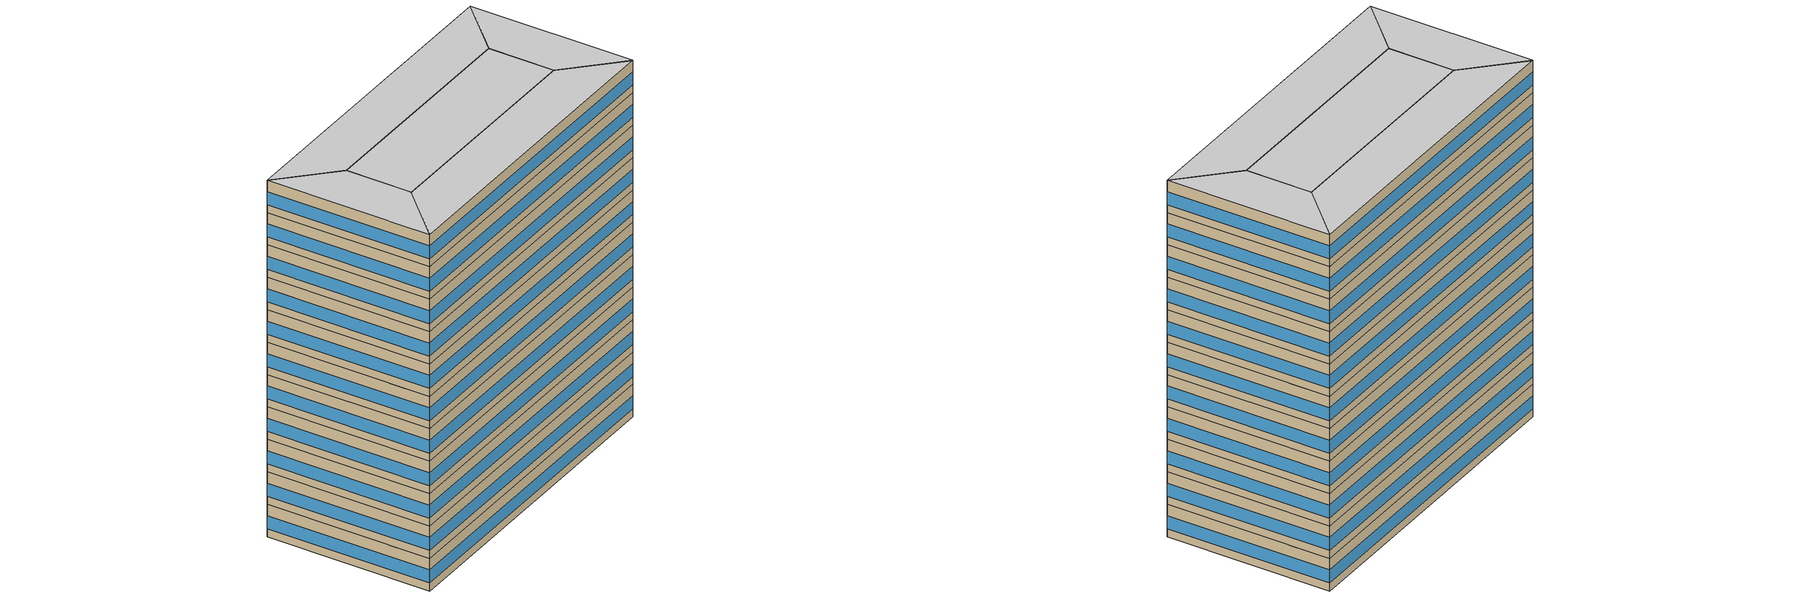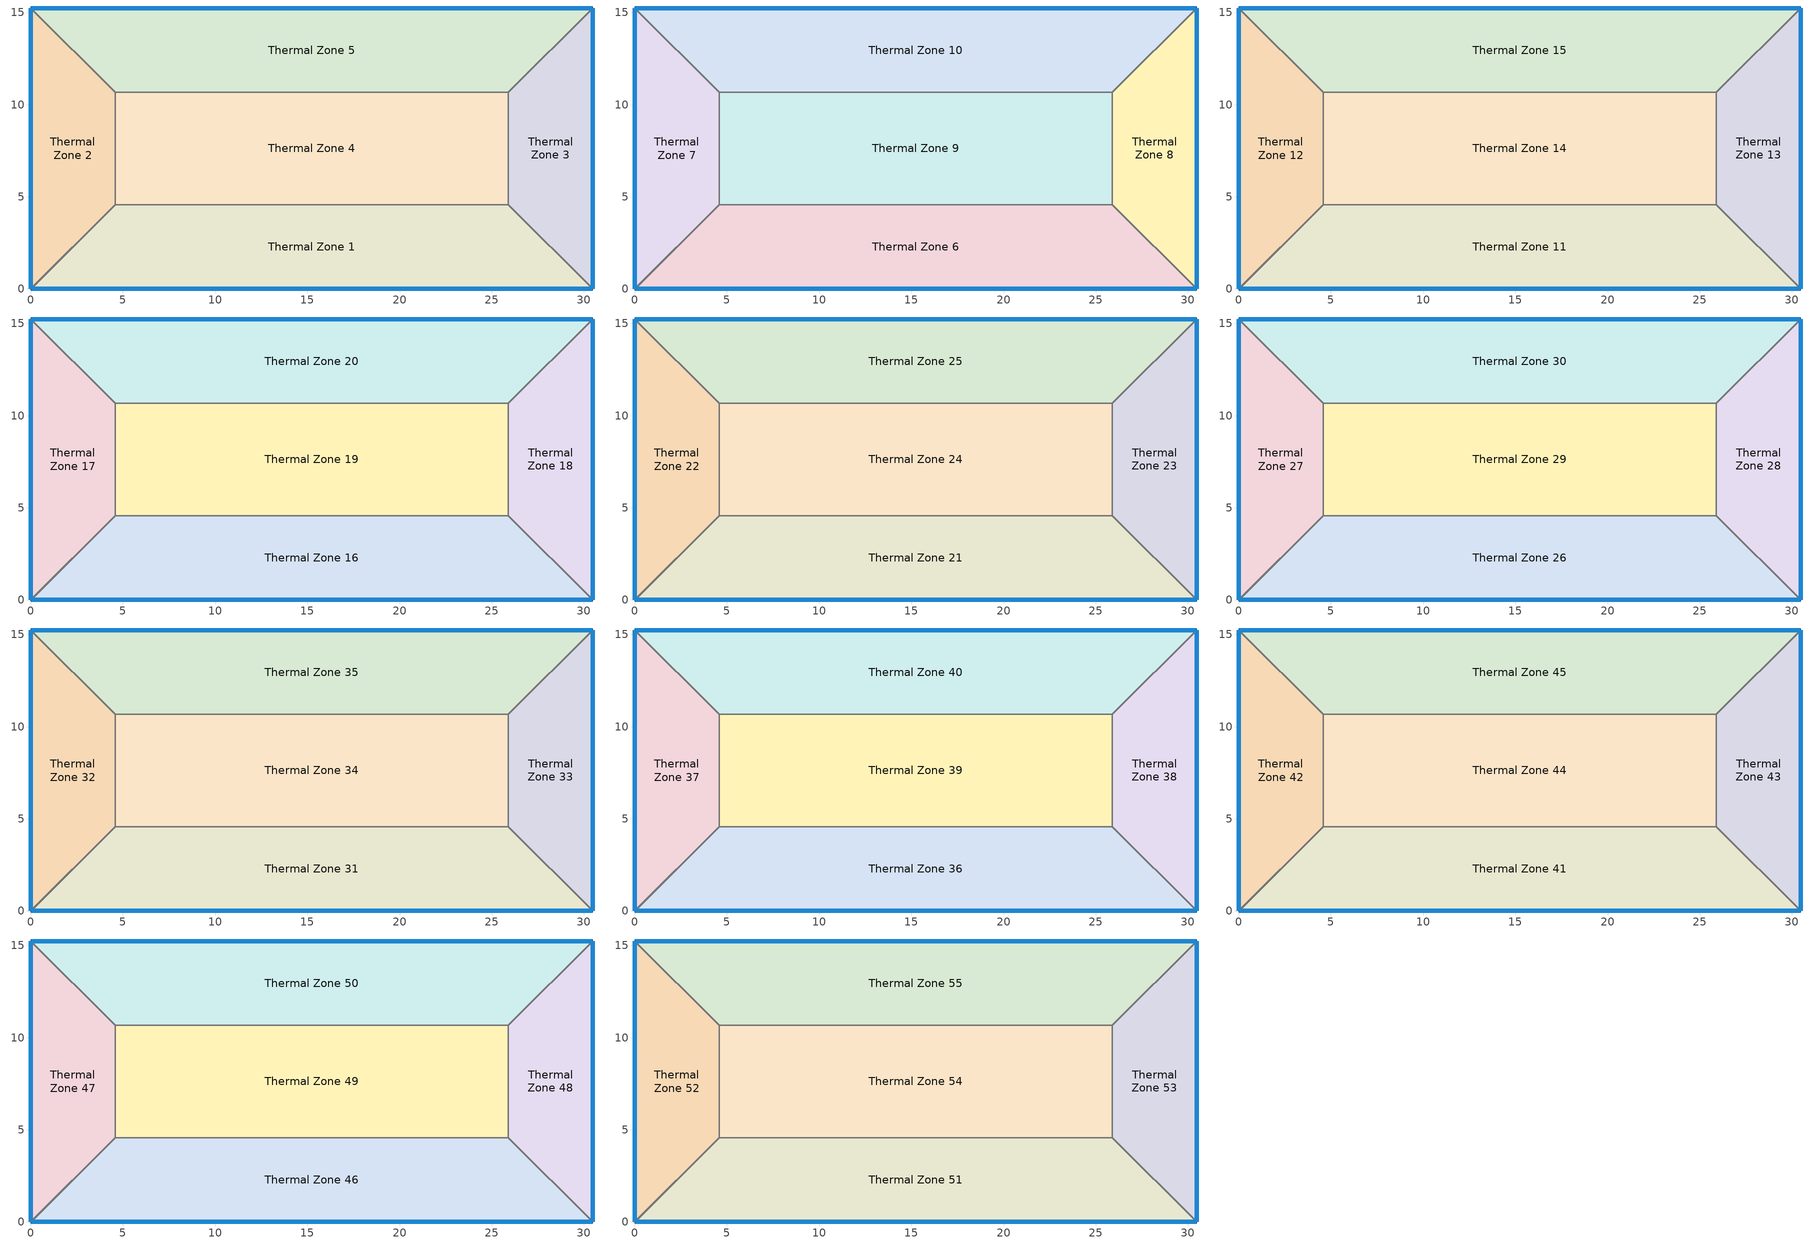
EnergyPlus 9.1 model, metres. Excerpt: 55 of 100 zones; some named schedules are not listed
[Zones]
Thermal Zone 1
 floor ground (ExtSlabCarpet 4in ClimateZone 1-8): 25.91,4.57 30.48,0 0,0 4.57,4.57 z0
 wall outside (ASHRAE 90.1-2010 ExtWall Mass ClimateZone 5): 0,0 30.48,0 z0:3.05
 wall to Thermal Zone 2 (Interior Wall): 4.57,4.57 0,0 z0:3.05
 wall to Thermal Zone 4 (Interior Wall): 25.91,4.57 4.57,4.57 z0:3.05
 wall to Thermal Zone 3 (Interior Wall): 30.48,0 25.91,4.57 z0:3.05
 window (ASHRAE 90.1-2010 ExtWindow Metal ClimateZone 4-6): 0.03,0 30.45,0 z0.76:1.98
Thermal Zone 2
 floor ground (ExtSlabCarpet 4in ClimateZone 1-8): 0,15.24 4.57,10.67 4.57,4.57 0,0 z0
 wall outside (ASHRAE 90.1-2010 ExtWall Mass ClimateZone 5): 0,15.24 0,0 z0:3.05
 wall to Thermal Zone 5 (Interior Wall): 4.57,10.67 0,15.24 z0:3.05
 wall to Thermal Zone 4 (Interior Wall): 4.57,4.57 4.57,10.67 z0:3.05
 window (ASHRAE 90.1-2010 ExtWindow Metal ClimateZone 4-6): 0,15.21 0,0.03 z0.76:1.98
Thermal Zone 3
 floor ground (ExtSlabCarpet 4in ClimateZone 1-8): 30.48,15.24 30.48,0 25.91,4.57 25.91,10.67 z0
 wall outside (ASHRAE 90.1-2010 ExtWall Mass ClimateZone 5): 30.48,0 30.48,15.24 z0:3.05
 wall to Thermal Zone 4 (Interior Wall): 25.91,10.67 25.91,4.57 z0:3.05
 wall to Thermal Zone 5 (Interior Wall): 30.48,15.24 25.91,10.67 z0:3.05
 window (ASHRAE 90.1-2010 ExtWindow Metal ClimateZone 4-6): 30.48,0.03 30.48,15.21 z0.76:1.98
Thermal Zone 4
 floor ground (ExtSlabCarpet 4in ClimateZone 1-8): 25.91,10.67 25.91,4.57 4.57,4.57 4.57,10.67 z0
 wall to Thermal Zone 5 (Interior Wall): 25.91,10.67 4.57,10.67 z0:3.05
Thermal Zone 5
 floor ground (ExtSlabCarpet 4in ClimateZone 1-8): 30.48,15.24 25.91,10.67 4.57,10.67 0,15.24 z0
 wall outside (ASHRAE 90.1-2010 ExtWall Mass ClimateZone 5): 30.48,15.24 0,15.24 z0:3.05
 window (ASHRAE 90.1-2010 ExtWindow Metal ClimateZone 4-6): 30.45,15.24 0.03,15.24 z0.76:1.98
Thermal Zone 10
 floor to Thermal Zone 5 (Interior Floor): 30.48,15.24 25.91,10.67 4.57,10.67 0,15.24 z3.05
 wall outside (ASHRAE 90.1-2010 ExtWall Mass ClimateZone 5): 30.48,15.24 0,15.24 z3.05:6.1
 wall to Thermal Zone 8 (Interior Wall): 25.91,10.67 30.48,15.24 z3.05:6.1
 wall to Thermal Zone 9 (Interior Wall): 4.57,10.67 25.91,10.67 z3.05:6.1
 wall to Thermal Zone 7 (Interior Wall): 0,15.24 4.57,10.67 z3.05:6.1
 window (ASHRAE 90.1-2010 ExtWindow Metal ClimateZone 4-6): 30.45,15.24 0.03,15.24 z3.81:5.03
Thermal Zone 6
 floor to Thermal Zone 1 (Interior Floor): 25.91,4.57 30.48,0 0,0 4.57,4.57 z3.05
 wall outside (ASHRAE 90.1-2010 ExtWall Mass ClimateZone 5): 0,0 30.48,0 z3.05:6.1
 wall to Thermal Zone 7 (Interior Wall): 4.57,4.57 0,0 z3.05:6.1
 wall to Thermal Zone 9 (Interior Wall): 25.91,4.57 4.57,4.57 z3.05:6.1
 wall to Thermal Zone 8 (Interior Wall): 30.48,0 25.91,4.57 z3.05:6.1
 window (ASHRAE 90.1-2010 ExtWindow Metal ClimateZone 4-6): 0.03,0 30.45,0 z3.81:5.03
Thermal Zone 7
 floor to Thermal Zone 2 (Interior Floor): 0,15.24 4.57,10.67 4.57,4.57 0,0 z3.05
 wall outside (ASHRAE 90.1-2010 ExtWall Mass ClimateZone 5): 0,15.24 0,0 z3.05:6.1
 wall to Thermal Zone 9 (Interior Wall): 4.57,4.57 4.57,10.67 z3.05:6.1
 window (ASHRAE 90.1-2010 ExtWindow Metal ClimateZone 4-6): 0,15.21 0,0.03 z3.81:5.03
Thermal Zone 8
 floor to Thermal Zone 3 (Interior Floor): 30.48,15.24 30.48,0 25.91,4.57 25.91,10.67 z3.05
 wall outside (ASHRAE 90.1-2010 ExtWall Mass ClimateZone 5): 30.48,0 30.48,15.24 z3.05:6.1
 wall to Thermal Zone 9 (Interior Wall): 25.91,10.67 25.91,4.57 z3.05:6.1
 window (ASHRAE 90.1-2010 ExtWindow Metal ClimateZone 4-6): 30.48,0.03 30.48,15.21 z3.81:5.03
Thermal Zone 9
 floor to Thermal Zone 4 (Interior Floor): 25.91,10.67 25.91,4.57 4.57,4.57 4.57,10.67 z3.05
Thermal Zone 11
 floor to Thermal Zone 6 (Interior Floor): 25.91,4.57 30.48,0 0,0 4.57,4.57 z6.1
 wall outside (ASHRAE 90.1-2010 ExtWall Mass ClimateZone 5): 0,0 30.48,0 z6.1:9.14
 wall to Thermal Zone 12 (Interior Wall): 4.57,4.57 0,0 z6.1:9.14
 wall to Thermal Zone 14 (Interior Wall): 25.91,4.57 4.57,4.57 z6.1:9.14
 wall to Thermal Zone 13 (Interior Wall): 30.48,0 25.91,4.57 z6.1:9.14
 window (ASHRAE 90.1-2010 ExtWindow Metal ClimateZone 4-6): 0.03,0 30.45,0 z6.86:8.08
Thermal Zone 12
 floor to Thermal Zone 7 (Interior Floor): 0,15.24 4.57,10.67 4.57,4.57 0,0 z6.1
 wall outside (ASHRAE 90.1-2010 ExtWall Mass ClimateZone 5): 0,15.24 0,0 z6.1:9.14
 wall to Thermal Zone 14 (Interior Wall): 4.57,4.57 4.57,10.67 z6.1:9.14
 wall to Thermal Zone 15 (Interior Wall): 4.57,10.67 0,15.24 z6.1:9.14
 window (ASHRAE 90.1-2010 ExtWindow Metal ClimateZone 4-6): 0,15.21 0,0.03 z6.86:8.08
Thermal Zone 13
 floor to Thermal Zone 8 (Interior Floor): 30.48,15.24 30.48,0 25.91,4.57 25.91,10.67 z6.1
 wall outside (ASHRAE 90.1-2010 ExtWall Mass ClimateZone 5): 30.48,0 30.48,15.24 z6.1:9.14
 wall to Thermal Zone 14 (Interior Wall): 25.91,10.67 25.91,4.57 z6.1:9.14
 wall to Thermal Zone 15 (Interior Wall): 30.48,15.24 25.91,10.67 z6.1:9.14
 window (ASHRAE 90.1-2010 ExtWindow Metal ClimateZone 4-6): 30.48,0.03 30.48,15.21 z6.86:8.08
Thermal Zone 14
 floor to Thermal Zone 9 (Interior Floor): 25.91,10.67 25.91,4.57 4.57,4.57 4.57,10.67 z6.1
 wall to Thermal Zone 15 (Interior Wall): 25.91,10.67 4.57,10.67 z6.1:9.14
Thermal Zone 15
 floor to Thermal Zone 10 (Interior Floor): 30.48,15.24 25.91,10.67 4.57,10.67 0,15.24 z6.1
 wall outside (ASHRAE 90.1-2010 ExtWall Mass ClimateZone 5): 30.48,15.24 0,15.24 z6.1:9.14
 window (ASHRAE 90.1-2010 ExtWindow Metal ClimateZone 4-6): 30.45,15.24 0.03,15.24 z6.86:8.08
Thermal Zone 16
 floor to Thermal Zone 11 (Interior Floor): 25.91,4.57 30.48,0 0,0 4.57,4.57 z9.14
 wall outside (ASHRAE 90.1-2010 ExtWall Mass ClimateZone 5): 0,0 30.48,0 z9.14:12.19
 wall to Thermal Zone 17 (Interior Wall): 4.57,4.57 0,0 z9.14:12.19
 wall to Thermal Zone 19 (Interior Wall): 25.91,4.57 4.57,4.57 z9.14:12.19
 wall to Thermal Zone 18 (Interior Wall): 30.48,0 25.91,4.57 z9.14:12.19
 window (ASHRAE 90.1-2010 ExtWindow Metal ClimateZone 4-6): 0.03,0 30.45,0 z9.9:11.13
Thermal Zone 17
 floor to Thermal Zone 12 (Interior Floor): 0,15.24 4.57,10.67 4.57,4.57 0,0 z9.14
 wall outside (ASHRAE 90.1-2010 ExtWall Mass ClimateZone 5): 0,15.24 0,0 z9.14:12.19
 wall to Thermal Zone 20 (Interior Wall): 4.57,10.67 0,15.24 z9.14:12.19
 wall to Thermal Zone 19 (Interior Wall): 4.57,4.57 4.57,10.67 z9.14:12.19
 window (ASHRAE 90.1-2010 ExtWindow Metal ClimateZone 4-6): 0,15.21 0,0.03 z9.9:11.13
Thermal Zone 18
 floor to Thermal Zone 13 (Interior Floor): 30.48,15.24 30.48,0 25.91,4.57 25.91,10.67 z9.14
 wall outside (ASHRAE 90.1-2010 ExtWall Mass ClimateZone 5): 30.48,0 30.48,15.24 z9.14:12.19
 wall to Thermal Zone 19 (Interior Wall): 25.91,10.67 25.91,4.57 z9.14:12.19
 wall to Thermal Zone 20 (Interior Wall): 30.48,15.24 25.91,10.67 z9.14:12.19
 window (ASHRAE 90.1-2010 ExtWindow Metal ClimateZone 4-6): 30.48,0.03 30.48,15.21 z9.9:11.13
Thermal Zone 19
 floor to Thermal Zone 14 (Interior Floor): 25.91,10.67 25.91,4.57 4.57,4.57 4.57,10.67 z9.14
 wall to Thermal Zone 20 (Interior Wall): 25.91,10.67 4.57,10.67 z9.14:12.19
Thermal Zone 20
 floor to Thermal Zone 15 (Interior Floor): 30.48,15.24 25.91,10.67 4.57,10.67 0,15.24 z9.14
 wall outside (ASHRAE 90.1-2010 ExtWall Mass ClimateZone 5): 30.48,15.24 0,15.24 z9.14:12.19
 window (ASHRAE 90.1-2010 ExtWindow Metal ClimateZone 4-6): 30.45,15.24 0.03,15.24 z9.9:11.13
Thermal Zone 21
 floor to Thermal Zone 16 (Interior Floor): 25.91,4.57 30.48,0 0,0 4.57,4.57 z12.19
 wall outside (ASHRAE 90.1-2010 ExtWall Mass ClimateZone 5): 0,0 30.48,0 z12.19:15.24
 wall to Thermal Zone 22 (Interior Wall): 4.57,4.57 0,0 z12.19:15.24
 wall to Thermal Zone 24 (Interior Wall): 25.91,4.57 4.57,4.57 z12.19:15.24
 wall to Thermal Zone 23 (Interior Wall): 30.48,0 25.91,4.57 z12.19:15.24
 window (ASHRAE 90.1-2010 ExtWindow Metal ClimateZone 4-6): 0.03,0 30.45,0 z12.95:14.17
Thermal Zone 22
 floor to Thermal Zone 17 (Interior Floor): 0,15.24 4.57,10.67 4.57,4.57 0,0 z12.19
 wall outside (ASHRAE 90.1-2010 ExtWall Mass ClimateZone 5): 0,15.24 0,0 z12.19:15.24
 wall to Thermal Zone 24 (Interior Wall): 4.57,4.57 4.57,10.67 z12.19:15.24
 wall to Thermal Zone 25 (Interior Wall): 4.57,10.67 0,15.24 z12.19:15.24
 window (ASHRAE 90.1-2010 ExtWindow Metal ClimateZone 4-6): 0,15.21 0,0.03 z12.95:14.18
Thermal Zone 23
 floor to Thermal Zone 18 (Interior Floor): 30.48,15.24 30.48,0 25.91,4.57 25.91,10.67 z12.19
 wall outside (ASHRAE 90.1-2010 ExtWall Mass ClimateZone 5): 30.48,0 30.48,15.24 z12.19:15.24
 wall to Thermal Zone 24 (Interior Wall): 25.91,10.67 25.91,4.57 z12.19:15.24
 wall to Thermal Zone 25 (Interior Wall): 30.48,15.24 25.91,10.67 z12.19:15.24
 window (ASHRAE 90.1-2010 ExtWindow Metal ClimateZone 4-6): 30.48,0.03 30.48,15.21 z12.95:14.18
Thermal Zone 24
 floor to Thermal Zone 19 (Interior Floor): 25.91,10.67 25.91,4.57 4.57,4.57 4.57,10.67 z12.19
 wall to Thermal Zone 25 (Interior Wall): 25.91,10.67 4.57,10.67 z12.19:15.24
Thermal Zone 25
 floor to Thermal Zone 20 (Interior Floor): 30.48,15.24 25.91,10.67 4.57,10.67 0,15.24 z12.19
 wall outside (ASHRAE 90.1-2010 ExtWall Mass ClimateZone 5): 30.48,15.24 0,15.24 z12.19:15.24
 window (ASHRAE 90.1-2010 ExtWindow Metal ClimateZone 4-6): 30.45,15.24 0.03,15.24 z12.95:14.17
Thermal Zone 26
 floor to Thermal Zone 21 (Interior Floor): 25.91,4.57 30.48,0 0,0 4.57,4.57 z15.24
 wall outside (ASHRAE 90.1-2010 ExtWall Mass ClimateZone 5): 0,0 30.48,0 z15.24:18.29
 wall to Thermal Zone 27 (Interior Wall): 4.57,4.57 0,0 z15.24:18.29
 wall to Thermal Zone 29 (Interior Wall): 25.91,4.57 4.57,4.57 z15.24:18.29
 wall to Thermal Zone 28 (Interior Wall): 30.48,0 25.91,4.57 z15.24:18.29
 window (ASHRAE 90.1-2010 ExtWindow Metal ClimateZone 4-6): 0.03,0 30.45,0 z16:17.22
Thermal Zone 27
 floor to Thermal Zone 22 (Interior Floor): 0,15.24 4.57,10.67 4.57,4.57 0,0 z15.24
 wall outside (ASHRAE 90.1-2010 ExtWall Mass ClimateZone 5): 0,15.24 0,0 z15.24:18.29
 wall to Thermal Zone 29 (Interior Wall): 4.57,4.57 4.57,10.67 z15.24:18.29
 wall to Thermal Zone 30 (Interior Wall): 4.57,10.67 0,15.24 z15.24:18.29
 window (ASHRAE 90.1-2010 ExtWindow Metal ClimateZone 4-6): 0,15.21 0,0.03 z16:17.22
Thermal Zone 28
 floor to Thermal Zone 23 (Interior Floor): 30.48,15.24 30.48,0 25.91,4.57 25.91,10.67 z15.24
 wall outside (ASHRAE 90.1-2010 ExtWall Mass ClimateZone 5): 30.48,0 30.48,15.24 z15.24:18.29
 wall to Thermal Zone 29 (Interior Wall): 25.91,10.67 25.91,4.57 z15.24:18.29
 wall to Thermal Zone 30 (Interior Wall): 30.48,15.24 25.91,10.67 z15.24:18.29
 window (ASHRAE 90.1-2010 ExtWindow Metal ClimateZone 4-6): 30.48,0.03 30.48,15.21 z16:17.22
Thermal Zone 29
 floor to Thermal Zone 24 (Interior Floor): 25.91,10.67 25.91,4.57 4.57,4.57 4.57,10.67 z15.24
 wall to Thermal Zone 30 (Interior Wall): 25.91,10.67 4.57,10.67 z15.24:18.29
Thermal Zone 30
 floor to Thermal Zone 25 (Interior Floor): 30.48,15.24 25.91,10.67 4.57,10.67 0,15.24 z15.24
 wall outside (ASHRAE 90.1-2010 ExtWall Mass ClimateZone 5): 30.48,15.24 0,15.24 z15.24:18.29
 window (ASHRAE 90.1-2010 ExtWindow Metal ClimateZone 4-6): 30.45,15.24 0.03,15.24 z16:17.22
Thermal Zone 31
 floor to Thermal Zone 26 (Interior Floor): 25.91,4.57 30.48,0 0,0 4.57,4.57 z18.29
 wall outside (ASHRAE 90.1-2010 ExtWall Mass ClimateZone 5): 0,0 30.48,0 z18.29:21.34
 wall to Thermal Zone 32 (Interior Wall): 4.57,4.57 0,0 z18.29:21.34
 wall to Thermal Zone 34 (Interior Wall): 25.91,4.57 4.57,4.57 z18.29:21.34
 wall to Thermal Zone 33 (Interior Wall): 30.48,0 25.91,4.57 z18.29:21.34
 window (ASHRAE 90.1-2010 ExtWindow Metal ClimateZone 4-6): 0.03,0 30.45,0 z19.05:20.27
Thermal Zone 32
 floor to Thermal Zone 27 (Interior Floor): 0,15.24 4.57,10.67 4.57,4.57 0,0 z18.29
 wall outside (ASHRAE 90.1-2010 ExtWall Mass ClimateZone 5): 0,15.24 0,0 z18.29:21.34
 wall to Thermal Zone 34 (Interior Wall): 4.57,4.57 4.57,10.67 z18.29:21.34
 wall to Thermal Zone 35 (Interior Wall): 4.57,10.67 0,15.24 z18.29:21.34
 window (ASHRAE 90.1-2010 ExtWindow Metal ClimateZone 4-6): 0,15.21 0,0.03 z19.05:20.27
Thermal Zone 33
 floor to Thermal Zone 28 (Interior Floor): 30.48,15.24 30.48,0 25.91,4.57 25.91,10.67 z18.29
 wall outside (ASHRAE 90.1-2010 ExtWall Mass ClimateZone 5): 30.48,0 30.48,15.24 z18.29:21.34
 wall to Thermal Zone 34 (Interior Wall): 25.91,10.67 25.91,4.57 z18.29:21.34
 wall to Thermal Zone 35 (Interior Wall): 30.48,15.24 25.91,10.67 z18.29:21.34
 window (ASHRAE 90.1-2010 ExtWindow Metal ClimateZone 4-6): 30.48,0.03 30.48,15.21 z19.05:20.27
Thermal Zone 34
 floor to Thermal Zone 29 (Interior Floor): 25.91,10.67 25.91,4.57 4.57,4.57 4.57,10.67 z18.29
 wall to Thermal Zone 35 (Interior Wall): 25.91,10.67 4.57,10.67 z18.29:21.34
Thermal Zone 35
 floor to Thermal Zone 30 (Interior Floor): 30.48,15.24 25.91,10.67 4.57,10.67 0,15.24 z18.29
 wall outside (ASHRAE 90.1-2010 ExtWall Mass ClimateZone 5): 30.48,15.24 0,15.24 z18.29:21.34
 window (ASHRAE 90.1-2010 ExtWindow Metal ClimateZone 4-6): 30.45,15.24 0.03,15.24 z19.05:20.27
Thermal Zone 36
 floor to Thermal Zone 31 (Interior Floor): 25.91,4.57 30.48,0 0,0 4.57,4.57 z21.34
 wall outside (ASHRAE 90.1-2010 ExtWall Mass ClimateZone 5): 0,0 30.48,0 z21.34:24.38
 wall to Thermal Zone 37 (Interior Wall): 4.57,4.57 0,0 z21.34:24.38
 wall to Thermal Zone 39 (Interior Wall): 25.91,4.57 4.57,4.57 z21.34:24.38
 wall to Thermal Zone 38 (Interior Wall): 30.48,0 25.91,4.57 z21.34:24.38
 window (ASHRAE 90.1-2010 ExtWindow Metal ClimateZone 4-6): 0.03,0 30.45,0 z22.1:23.32
Thermal Zone 37
 floor to Thermal Zone 32 (Interior Floor): 0,15.24 4.57,10.67 4.57,4.57 0,0 z21.34
 wall outside (ASHRAE 90.1-2010 ExtWall Mass ClimateZone 5): 0,15.24 0,0 z21.34:24.38
 wall to Thermal Zone 39 (Interior Wall): 4.57,4.57 4.57,10.67 z21.34:24.38
 wall to Thermal Zone 40 (Interior Wall): 4.57,10.67 0,15.24 z21.34:24.38
 window (ASHRAE 90.1-2010 ExtWindow Metal ClimateZone 4-6): 0,15.21 0,0.03 z22.1:23.32
Thermal Zone 38
 floor to Thermal Zone 33 (Interior Floor): 30.48,15.24 30.48,0 25.91,4.57 25.91,10.67 z21.34
 wall outside (ASHRAE 90.1-2010 ExtWall Mass ClimateZone 5): 30.48,0 30.48,15.24 z21.34:24.38
 wall to Thermal Zone 39 (Interior Wall): 25.91,10.67 25.91,4.57 z21.34:24.38
 wall to Thermal Zone 40 (Interior Wall): 30.48,15.24 25.91,10.67 z21.34:24.38
 window (ASHRAE 90.1-2010 ExtWindow Metal ClimateZone 4-6): 30.48,0.03 30.48,15.21 z22.1:23.32
Thermal Zone 39
 floor to Thermal Zone 34 (Interior Floor): 25.91,10.67 25.91,4.57 4.57,4.57 4.57,10.67 z21.34
 wall to Thermal Zone 40 (Interior Wall): 25.91,10.67 4.57,10.67 z21.34:24.38
Thermal Zone 40
 floor to Thermal Zone 35 (Interior Floor): 30.48,15.24 25.91,10.67 4.57,10.67 0,15.24 z21.34
 wall outside (ASHRAE 90.1-2010 ExtWall Mass ClimateZone 5): 30.48,15.24 0,15.24 z21.34:24.38
 window (ASHRAE 90.1-2010 ExtWindow Metal ClimateZone 4-6): 30.45,15.24 0.03,15.24 z22.1:23.32
Thermal Zone 41
 floor to Thermal Zone 36 (Interior Floor): 25.91,4.57 30.48,0 0,0 4.57,4.57 z24.38
 wall outside (ASHRAE 90.1-2010 ExtWall Mass ClimateZone 5): 0,0 30.48,0 z24.38:27.43
 wall to Thermal Zone 42 (Interior Wall): 4.57,4.57 0,0 z24.38:27.43
 wall to Thermal Zone 44 (Interior Wall): 25.91,4.57 4.57,4.57 z24.38:27.43
 wall to Thermal Zone 43 (Interior Wall): 30.48,0 25.91,4.57 z24.38:27.43
 window (ASHRAE 90.1-2010 ExtWindow Metal ClimateZone 4-6): 0.03,0 30.45,0 z25.14:26.37
Thermal Zone 42
 floor to Thermal Zone 37 (Interior Floor): 0,15.24 4.57,10.67 4.57,4.57 0,0 z24.38
 wall outside (ASHRAE 90.1-2010 ExtWall Mass ClimateZone 5): 0,15.24 0,0 z24.38:27.43
 wall to Thermal Zone 44 (Interior Wall): 4.57,4.57 4.57,10.67 z24.38:27.43
 wall to Thermal Zone 45 (Interior Wall): 4.57,10.67 0,15.24 z24.38:27.43
 window (ASHRAE 90.1-2010 ExtWindow Metal ClimateZone 4-6): 0,15.21 0,0.03 z25.14:26.37
Thermal Zone 43
 floor to Thermal Zone 38 (Interior Floor): 30.48,15.24 30.48,0 25.91,4.57 25.91,10.67 z24.38
 wall outside (ASHRAE 90.1-2010 ExtWall Mass ClimateZone 5): 30.48,0 30.48,15.24 z24.38:27.43
 wall to Thermal Zone 44 (Interior Wall): 25.91,10.67 25.91,4.57 z24.38:27.43
 wall to Thermal Zone 45 (Interior Wall): 30.48,15.24 25.91,10.67 z24.38:27.43
 window (ASHRAE 90.1-2010 ExtWindow Metal ClimateZone 4-6): 30.48,0.03 30.48,15.21 z25.14:26.37
Thermal Zone 44
 floor to Thermal Zone 39 (Interior Floor): 25.91,10.67 25.91,4.57 4.57,4.57 4.57,10.67 z24.38
 wall to Thermal Zone 45 (Interior Wall): 25.91,10.67 4.57,10.67 z24.38:27.43
Thermal Zone 45
 floor to Thermal Zone 40 (Interior Floor): 30.48,15.24 25.91,10.67 4.57,10.67 0,15.24 z24.38
 wall outside (ASHRAE 90.1-2010 ExtWall Mass ClimateZone 5): 30.48,15.24 0,15.24 z24.38:27.43
 window (ASHRAE 90.1-2010 ExtWindow Metal ClimateZone 4-6): 30.45,15.24 0.03,15.24 z25.14:26.37
Thermal Zone 46
 floor to Thermal Zone 41 (Interior Floor): 25.91,4.57 30.48,0 0,0 4.57,4.57 z27.43
 wall outside (ASHRAE 90.1-2010 ExtWall Mass ClimateZone 5): 0,0 30.48,0 z27.43:30.48
 wall to Thermal Zone 47 (Interior Wall): 4.57,4.57 0,0 z27.43:30.48
 wall to Thermal Zone 49 (Interior Wall): 25.91,4.57 4.57,4.57 z27.43:30.48
 wall to Thermal Zone 48 (Interior Wall): 30.48,0 25.91,4.57 z27.43:30.48
 window (ASHRAE 90.1-2010 ExtWindow Metal ClimateZone 4-6): 0.03,0 30.45,0 z28.19:29.41
Thermal Zone 47
 floor to Thermal Zone 42 (Interior Floor): 0,15.24 4.57,10.67 4.57,4.57 0,0 z27.43
 wall outside (ASHRAE 90.1-2010 ExtWall Mass ClimateZone 5): 0,15.24 0,0 z27.43:30.48
 wall to Thermal Zone 49 (Interior Wall): 4.57,4.57 4.57,10.67 z27.43:30.48
 wall to Thermal Zone 50 (Interior Wall): 4.57,10.67 0,15.24 z27.43:30.48
 window (ASHRAE 90.1-2010 ExtWindow Metal ClimateZone 4-6): 0,15.21 0,0.03 z28.19:29.42
Thermal Zone 48
 floor to Thermal Zone 43 (Interior Floor): 30.48,15.24 30.48,0 25.91,4.57 25.91,10.67 z27.43
 wall outside (ASHRAE 90.1-2010 ExtWall Mass ClimateZone 5): 30.48,0 30.48,15.24 z27.43:30.48
 wall to Thermal Zone 49 (Interior Wall): 25.91,10.67 25.91,4.57 z27.43:30.48
 wall to Thermal Zone 50 (Interior Wall): 30.48,15.24 25.91,10.67 z27.43:30.48
 window (ASHRAE 90.1-2010 ExtWindow Metal ClimateZone 4-6): 30.48,0.03 30.48,15.21 z28.19:29.42
Thermal Zone 49
 floor to Thermal Zone 44 (Interior Floor): 25.91,10.67 25.91,4.57 4.57,4.57 4.57,10.67 z27.43
 wall to Thermal Zone 50 (Interior Wall): 25.91,10.67 4.57,10.67 z27.43:30.48
Thermal Zone 50
 floor to Thermal Zone 45 (Interior Floor): 30.48,15.24 25.91,10.67 4.57,10.67 0,15.24 z27.43
 wall outside (ASHRAE 90.1-2010 ExtWall Mass ClimateZone 5): 30.48,15.24 0,15.24 z27.43:30.48
 window (ASHRAE 90.1-2010 ExtWindow Metal ClimateZone 4-6): 30.45,15.24 0.03,15.24 z28.19:29.41
Thermal Zone 51
 floor to Thermal Zone 46 (Interior Floor): 25.91,4.57 30.48,0 0,0 4.57,4.57 z30.48
 wall outside (ASHRAE 90.1-2010 ExtWall Mass ClimateZone 5): 0,0 30.48,0 z30.48:33.53
 wall to Thermal Zone 52 (Interior Wall): 4.57,4.57 0,0 z30.48:33.53
 wall to Thermal Zone 54 (Interior Wall): 25.91,4.57 4.57,4.57 z30.48:33.53
 wall to Thermal Zone 53 (Interior Wall): 30.48,0 25.91,4.57 z30.48:33.53
 window (ASHRAE 90.1-2010 ExtWindow Metal ClimateZone 4-6): 0.03,0 30.45,0 z31.24:32.46
 ceiling to Thermal Zone 56 (Interior Ceiling): 30.48,0 25.91,4.57 4.57,4.57 0,0 z33.53
Thermal Zone 52
 floor to Thermal Zone 47 (Interior Floor): 0,15.24 4.57,10.67 4.57,4.57 0,0 z30.48
 wall outside (ASHRAE 90.1-2010 ExtWall Mass ClimateZone 5): 0,15.24 0,0 z30.48:33.53
 wall to Thermal Zone 54 (Interior Wall): 4.57,4.57 4.57,10.67 z30.48:33.53
 wall to Thermal Zone 55 (Interior Wall): 4.57,10.67 0,15.24 z30.48:33.53
 window (ASHRAE 90.1-2010 ExtWindow Metal ClimateZone 4-6): 0,15.21 0,0.03 z31.24:32.46
 ceiling to Thermal Zone 57 (Interior Ceiling): 0,0 4.57,4.57 4.57,10.67 0,15.24 z33.53
Thermal Zone 53
 floor to Thermal Zone 48 (Interior Floor): 30.48,15.24 30.48,0 25.91,4.57 25.91,10.67 z30.48
 wall outside (ASHRAE 90.1-2010 ExtWall Mass ClimateZone 5): 30.48,0 30.48,15.24 z30.48:33.53
 wall to Thermal Zone 54 (Interior Wall): 25.91,10.67 25.91,4.57 z30.48:33.53
 wall to Thermal Zone 55 (Interior Wall): 30.48,15.24 25.91,10.67 z30.48:33.53
 window (ASHRAE 90.1-2010 ExtWindow Metal ClimateZone 4-6): 30.48,0.03 30.48,15.21 z31.24:32.46
 ceiling to Thermal Zone 58 (Interior Ceiling): 30.48,0 30.48,15.24 25.91,10.67 25.91,4.57 z33.53
Thermal Zone 54
 floor to Thermal Zone 49 (Interior Floor): 25.91,10.67 25.91,4.57 4.57,4.57 4.57,10.67 z30.48
 wall to Thermal Zone 55 (Interior Wall): 25.91,10.67 4.57,10.67 z30.48:33.53
 ceiling to Thermal Zone 59 (Interior Ceiling): 25.91,4.57 25.91,10.67 4.57,10.67 4.57,4.57 z33.53
Thermal Zone 55
 floor to Thermal Zone 50 (Interior Floor): 30.48,15.24 25.91,10.67 4.57,10.67 0,15.24 z30.48
 wall outside (ASHRAE 90.1-2010 ExtWall Mass ClimateZone 5): 30.48,15.24 0,15.24 z30.48:33.53
 window (ASHRAE 90.1-2010 ExtWindow Metal ClimateZone 4-6): 30.45,15.24 0.03,15.24 z31.24:32.46
 ceiling to Thermal Zone 60 (Interior Ceiling): 25.91,10.67 30.48,15.24 0,15.24 4.57,10.67 z33.53
[Building]
Building 1
[Site:Location]
Chicago Ohare Intl Ap: Latitude {deg}=41.98; Longitude {deg}=-87.92; Time Zone {hr}=-6; Elevation {m}=201
[SizingPeriod:DesignDay] Day of Month=21; Dry-Bulb Temperature Range Modifier Type=DefaultMultipliers; Humidity Condition Type=Wetbulb; Barometric Pressure {Pa}=98934; Rain Indicator=No; Snow Indicator=No; Daylight Saving Time Indicator=No
Name | Month | Day Type | Maximum Dry-Bulb Temperature {C} | Daily Dry-Bulb Temperature Range {deltaC} | Wetbulb or DewPoint at Maximum Dry-Bulb {C} | Wind Speed {m/s} | Wind Direction {deg} | Solar Model Indicator | ASHRAE Clear Sky Optical Depth for Beam Irradiance (taub) | ASHRAE Clear Sky Optical Depth for Diffuse Irradiance (taud) | Sky Clearness
Chicago Ohare Intl Ap Ann Clg .4% Condns DB=>MWB | 7 | SummerDesignDay | 33.3 | 10.5 | 23.7 | 5.2 | 230 | ASHRAETau | 0.455 | 2.05
Chicago Ohare Intl Ap Ann Htg 99.6% Condns DB | 1 | WinterDesignDay | -20 | 0 | -20 | 4.9 | 270 | ASHRAEClearSky |  |  | 0
[Material] Thermal Absorptance=0.9
Name | Roughness | Thickness {m} | Conductivity {W/m-K} | Density {kg/m3} | Specific Heat {J/kg-K} | Solar Absorptance | Visible Absorptance
1/2IN Gypsum | Smooth | 0.0127 | 0.16 | 784.9 | 830 | 0.4 | 0.4
1IN Stucco | Smooth | 0.0253 | 0.6918 | 1858 | 837 | 0.92 | 0.92
8IN CONCRETE HW RefBldg | Rough | 0.2032 | 1.311 | 2240 | 836.8 | 0.7 | 0.7
F16 Acoustic tile | MediumSmooth | 0.0191 | 0.06 | 368 | 590 | 0.3 | 0.3
G01a 19mm gypsum board | MediumSmooth | 0.019 | 0.16 | 800 | 1090 | 0.4 | 0.4
M11 100mm lightweight concrete | MediumRough | 0.1016 | 0.53 | 1280 | 840 | 0.5 | 0.5
Mass Wall Insulation R-8.72 IP | MediumRough | 0.075271 | 0.049 | 265 | 836.8 | 0.7 | 0.7
MAT-CC05 4 HW CONCRETE | Rough | 0.1016 | 1.311 | 2240 | 836.8 | 0.85 | 0.85
[Material:AirGap]
Name | Thermal Resistance {m2-K/W}
F04 Wall air space resistance | 0.15
F05 Ceiling air space resistance | 0.18
[Material:NoMass]
CP02 CARPET PAD: Roughness=Smooth; Thermal Resistance {m2-K/W}=0.1; Thermal Absorptance=0.9; Solar Absorptance=0.8; Visible Absorptance=0.8
[WindowMaterial:SimpleGlazingSystem]
Fixed Window 3.12/0.40/0.31: U-Factor {W/m2-K}=3.12304; Solar Heat Gain Coefficient=0.4; Visible Transmittance=0.31
[Construction]
ASHRAE 90.1-2010 ExtWall Mass ClimateZone 5: 1IN Stucco, 8IN CONCRETE HW RefBldg, Mass Wall Insulation R-8.72 IP, 1/2IN Gypsum
ASHRAE 90.1-2010 ExtWindow Metal ClimateZone 4-6: Fixed Window 3.12/0.40/0.31
ExtSlabCarpet 4in ClimateZone 1-8: MAT-CC05 4 HW CONCRETE, CP02 CARPET PAD
Interior Ceiling: M11 100mm lightweight concrete, F05 Ceiling air space resistance, F16 Acoustic tile
Interior Floor: F16 Acoustic tile, F05 Ceiling air space resistance, M11 100mm lightweight concrete
Interior Wall: G01a 19mm gypsum board, F04 Wall air space resistance, G01a 19mm gypsum board
[Zone]
Thermal Zone 1; Thermal Zone 10; Thermal Zone 11; Thermal Zone 12; Thermal Zone 13; Thermal Zone 14; Thermal Zone 15; Thermal Zone 16; Thermal Zone 17; Thermal Zone 18; Thermal Zone 19; Thermal Zone 2; Thermal Zone 20; Thermal Zone 21; Thermal Zone 22; Thermal Zone 23; Thermal Zone 24; Thermal Zone 25; Thermal Zone 26; Thermal Zone 27; Thermal Zone 28; Thermal Zone 29; Thermal Zone 3; Thermal Zone 30; Thermal Zone 31; Thermal Zone 32; Thermal Zone 33; Thermal Zone 34; Thermal Zone 35; Thermal Zone 36; Thermal Zone 37; Thermal Zone 38; Thermal Zone 39; Thermal Zone 4; Thermal Zone 40; Thermal Zone 41; Thermal Zone 42; Thermal Zone 43; Thermal Zone 44; Thermal Zone 45; Thermal Zone 46; Thermal Zone 47; Thermal Zone 48; Thermal Zone 49; Thermal Zone 5; Thermal Zone 50; Thermal Zone 51; Thermal Zone 52; Thermal Zone 53; Thermal Zone 54; Thermal Zone 55; Thermal Zone 6; Thermal Zone 7; Thermal Zone 8; Thermal Zone 9
[ZoneControl:Thermostat]
Name | Zone or ZoneList | Control Type Schedule | Control 1
Thermal Zone 1 Thermostat | Thermal Zone 1 | Thermal Zone 1 Thermostat Schedule | Thermostat Setpoint Dual Setpoint 1
Thermal Zone 10 Thermostat | Thermal Zone 10 | Thermal Zone 10 Thermostat Schedule | Thermostat Setpoint Dual Setpoint 10
Thermal Zone 11 Thermostat | Thermal Zone 11 | Thermal Zone 11 Thermostat Schedule | Thermostat Setpoint Dual Setpoint 11
Thermal Zone 12 Thermostat | Thermal Zone 12 | Thermal Zone 12 Thermostat Schedule | Thermostat Setpoint Dual Setpoint 12
Thermal Zone 13 Thermostat | Thermal Zone 13 | Thermal Zone 13 Thermostat Schedule | Thermostat Setpoint Dual Setpoint 13
Thermal Zone 14 Thermostat | Thermal Zone 14 | Thermal Zone 14 Thermostat Schedule | Thermostat Setpoint Dual Setpoint 14
Thermal Zone 15 Thermostat | Thermal Zone 15 | Thermal Zone 15 Thermostat Schedule | Thermostat Setpoint Dual Setpoint 15
Thermal Zone 16 Thermostat | Thermal Zone 16 | Thermal Zone 16 Thermostat Schedule | Thermostat Setpoint Dual Setpoint 16
Thermal Zone 17 Thermostat | Thermal Zone 17 | Thermal Zone 17 Thermostat Schedule | Thermostat Setpoint Dual Setpoint 17
Thermal Zone 18 Thermostat | Thermal Zone 18 | Thermal Zone 18 Thermostat Schedule | Thermostat Setpoint Dual Setpoint 18
Thermal Zone 19 Thermostat | Thermal Zone 19 | Thermal Zone 19 Thermostat Schedule | Thermostat Setpoint Dual Setpoint 19
Thermal Zone 2 Thermostat | Thermal Zone 2 | Thermal Zone 2 Thermostat Schedule | Thermostat Setpoint Dual Setpoint 2
Thermal Zone 20 Thermostat | Thermal Zone 20 | Thermal Zone 20 Thermostat Schedule | Thermostat Setpoint Dual Setpoint 20
Thermal Zone 21 Thermostat | Thermal Zone 21 | Thermal Zone 21 Thermostat Schedule | Thermostat Setpoint Dual Setpoint 21
Thermal Zone 22 Thermostat | Thermal Zone 22 | Thermal Zone 22 Thermostat Schedule | Thermostat Setpoint Dual Setpoint 22
Thermal Zone 23 Thermostat | Thermal Zone 23 | Thermal Zone 23 Thermostat Schedule | Thermostat Setpoint Dual Setpoint 23
Thermal Zone 24 Thermostat | Thermal Zone 24 | Thermal Zone 24 Thermostat Schedule | Thermostat Setpoint Dual Setpoint 24
Thermal Zone 25 Thermostat | Thermal Zone 25 | Thermal Zone 25 Thermostat Schedule | Thermostat Setpoint Dual Setpoint 25
Thermal Zone 26 Thermostat | Thermal Zone 26 | Thermal Zone 26 Thermostat Schedule | Thermostat Setpoint Dual Setpoint 26
Thermal Zone 27 Thermostat | Thermal Zone 27 | Thermal Zone 27 Thermostat Schedule | Thermostat Setpoint Dual Setpoint 27
Thermal Zone 28 Thermostat | Thermal Zone 28 | Thermal Zone 28 Thermostat Schedule | Thermostat Setpoint Dual Setpoint 28
Thermal Zone 29 Thermostat | Thermal Zone 29 | Thermal Zone 29 Thermostat Schedule | Thermostat Setpoint Dual Setpoint 29
Thermal Zone 3 Thermostat | Thermal Zone 3 | Thermal Zone 3 Thermostat Schedule | Thermostat Setpoint Dual Setpoint 3
Thermal Zone 30 Thermostat | Thermal Zone 30 | Thermal Zone 30 Thermostat Schedule | Thermostat Setpoint Dual Setpoint 30
Thermal Zone 31 Thermostat | Thermal Zone 31 | Thermal Zone 31 Thermostat Schedule | Thermostat Setpoint Dual Setpoint 31
Thermal Zone 32 Thermostat | Thermal Zone 32 | Thermal Zone 32 Thermostat Schedule | Thermostat Setpoint Dual Setpoint 32
Thermal Zone 33 Thermostat | Thermal Zone 33 | Thermal Zone 33 Thermostat Schedule | Thermostat Setpoint Dual Setpoint 33
Thermal Zone 34 Thermostat | Thermal Zone 34 | Thermal Zone 34 Thermostat Schedule | Thermostat Setpoint Dual Setpoint 34
Thermal Zone 35 Thermostat | Thermal Zone 35 | Thermal Zone 35 Thermostat Schedule | Thermostat Setpoint Dual Setpoint 35
Thermal Zone 36 Thermostat | Thermal Zone 36 | Thermal Zone 36 Thermostat Schedule | Thermostat Setpoint Dual Setpoint 36
Thermal Zone 37 Thermostat | Thermal Zone 37 | Thermal Zone 37 Thermostat Schedule | Thermostat Setpoint Dual Setpoint 37
Thermal Zone 38 Thermostat | Thermal Zone 38 | Thermal Zone 38 Thermostat Schedule | Thermostat Setpoint Dual Setpoint 38
Thermal Zone 39 Thermostat | Thermal Zone 39 | Thermal Zone 39 Thermostat Schedule | Thermostat Setpoint Dual Setpoint 39
Thermal Zone 4 Thermostat | Thermal Zone 4 | Thermal Zone 4 Thermostat Schedule | Thermostat Setpoint Dual Setpoint 4
Thermal Zone 40 Thermostat | Thermal Zone 40 | Thermal Zone 40 Thermostat Schedule | Thermostat Setpoint Dual Setpoint 40
Thermal Zone 41 Thermostat | Thermal Zone 41 | Thermal Zone 41 Thermostat Schedule | Thermostat Setpoint Dual Setpoint 41
Thermal Zone 42 Thermostat | Thermal Zone 42 | Thermal Zone 42 Thermostat Schedule | Thermostat Setpoint Dual Setpoint 42
Thermal Zone 43 Thermostat | Thermal Zone 43 | Thermal Zone 43 Thermostat Schedule | Thermostat Setpoint Dual Setpoint 43
Thermal Zone 44 Thermostat | Thermal Zone 44 | Thermal Zone 44 Thermostat Schedule | Thermostat Setpoint Dual Setpoint 44
Thermal Zone 45 Thermostat | Thermal Zone 45 | Thermal Zone 45 Thermostat Schedule | Thermostat Setpoint Dual Setpoint 45
Thermal Zone 46 Thermostat | Thermal Zone 46 | Thermal Zone 46 Thermostat Schedule | Thermostat Setpoint Dual Setpoint 46
Thermal Zone 47 Thermostat | Thermal Zone 47 | Thermal Zone 47 Thermostat Schedule | Thermostat Setpoint Dual Setpoint 47
Thermal Zone 48 Thermostat | Thermal Zone 48 | Thermal Zone 48 Thermostat Schedule | Thermostat Setpoint Dual Setpoint 48
Thermal Zone 49 Thermostat | Thermal Zone 49 | Thermal Zone 49 Thermostat Schedule | Thermostat Setpoint Dual Setpoint 49
Thermal Zone 5 Thermostat | Thermal Zone 5 | Thermal Zone 5 Thermostat Schedule | Thermostat Setpoint Dual Setpoint 5
Thermal Zone 50 Thermostat | Thermal Zone 50 | Thermal Zone 50 Thermostat Schedule | Thermostat Setpoint Dual Setpoint 50
Thermal Zone 51 Thermostat | Thermal Zone 51 | Thermal Zone 51 Thermostat Schedule | Thermostat Setpoint Dual Setpoint 51
Thermal Zone 52 Thermostat | Thermal Zone 52 | Thermal Zone 52 Thermostat Schedule | Thermostat Setpoint Dual Setpoint 52
Thermal Zone 53 Thermostat | Thermal Zone 53 | Thermal Zone 53 Thermostat Schedule | Thermostat Setpoint Dual Setpoint 53
Thermal Zone 54 Thermostat | Thermal Zone 54 | Thermal Zone 54 Thermostat Schedule | Thermostat Setpoint Dual Setpoint 54
Thermal Zone 55 Thermostat | Thermal Zone 55 | Thermal Zone 55 Thermostat Schedule | Thermostat Setpoint Dual Setpoint 55
Thermal Zone 6 Thermostat | Thermal Zone 6 | Thermal Zone 6 Thermostat Schedule | Thermostat Setpoint Dual Setpoint 6
Thermal Zone 7 Thermostat | Thermal Zone 7 | Thermal Zone 7 Thermostat Schedule | Thermostat Setpoint Dual Setpoint 7
Thermal Zone 8 Thermostat | Thermal Zone 8 | Thermal Zone 8 Thermostat Schedule | Thermostat Setpoint Dual Setpoint 8
Thermal Zone 9 Thermostat | Thermal Zone 9 | Thermal Zone 9 Thermostat Schedule | Thermostat Setpoint Dual Setpoint 9
[ThermostatSetpoint:DualSetpoint] Heating Setpoint Temperature Schedule=Medium Office HtgSetp; Cooling Setpoint Temperature Schedule=Medium Office ClgSetp
Thermostat Setpoint Dual Setpoint 1; Thermostat Setpoint Dual Setpoint 10; Thermostat Setpoint Dual Setpoint 11; Thermostat Setpoint Dual Setpoint 12; Thermostat Setpoint Dual Setpoint 13; Thermostat Setpoint Dual Setpoint 14; Thermostat Setpoint Dual Setpoint 15; Thermostat Setpoint Dual Setpoint 16; Thermostat Setpoint Dual Setpoint 17; Thermostat Setpoint Dual Setpoint 18; Thermostat Setpoint Dual Setpoint 19; Thermostat Setpoint Dual Setpoint 2; Thermostat Setpoint Dual Setpoint 20; Thermostat Setpoint Dual Setpoint 21; Thermostat Setpoint Dual Setpoint 22; Thermostat Setpoint Dual Setpoint 23; Thermostat Setpoint Dual Setpoint 24; Thermostat Setpoint Dual Setpoint 25; Thermostat Setpoint Dual Setpoint 26; Thermostat Setpoint Dual Setpoint 27; Thermostat Setpoint Dual Setpoint 28; Thermostat Setpoint Dual Setpoint 29; Thermostat Setpoint Dual Setpoint 3; Thermostat Setpoint Dual Setpoint 30; Thermostat Setpoint Dual Setpoint 31; Thermostat Setpoint Dual Setpoint 32; Thermostat Setpoint Dual Setpoint 33; Thermostat Setpoint Dual Setpoint 34; Thermostat Setpoint Dual Setpoint 35; Thermostat Setpoint Dual Setpoint 36; Thermostat Setpoint Dual Setpoint 37; Thermostat Setpoint Dual Setpoint 38; Thermostat Setpoint Dual Setpoint 39; Thermostat Setpoint Dual Setpoint 4; Thermostat Setpoint Dual Setpoint 40; Thermostat Setpoint Dual Setpoint 41; Thermostat Setpoint Dual Setpoint 42; Thermostat Setpoint Dual Setpoint 43; Thermostat Setpoint Dual Setpoint 44; Thermostat Setpoint Dual Setpoint 45; Thermostat Setpoint Dual Setpoint 46; Thermostat Setpoint Dual Setpoint 47; Thermostat Setpoint Dual Setpoint 48; Thermostat Setpoint Dual Setpoint 49; Thermostat Setpoint Dual Setpoint 5; Thermostat Setpoint Dual Setpoint 50; Thermostat Setpoint Dual Setpoint 51; Thermostat Setpoint Dual Setpoint 52; Thermostat Setpoint Dual Setpoint 53; Thermostat Setpoint Dual Setpoint 54; Thermostat Setpoint Dual Setpoint 55; Thermostat Setpoint Dual Setpoint 6; Thermostat Setpoint Dual Setpoint 7; Thermostat Setpoint Dual Setpoint 8; Thermostat Setpoint Dual Setpoint 9
[DesignSpecification:OutdoorAir]
90.1-2010 - Office - OpenOffice Ventilation: Outdoor Air Method=Sum; Outdoor Air Flow per Person {m3/s-person}=0.00235974; Outdoor Air Flow per Zone Floor Area {m3/s-m2}=0.0003048; Outdoor Air Flow per Zone {m3/s}=0; Outdoor Air Flow Air Changes per Hour {1/hr}=0
[Zone equipment]
Thermal Zone 1: Thermal Zone 1 Ideal Loads Air System
Thermal Zone 10: Thermal Zone 10 Ideal Loads Air System
Thermal Zone 11: Thermal Zone 11 Ideal Loads Air System
Thermal Zone 12: Thermal Zone 12 Ideal Loads Air System
Thermal Zone 13: Thermal Zone 13 Ideal Loads Air System
Thermal Zone 14: Thermal Zone 14 Ideal Loads Air System
Thermal Zone 15: Thermal Zone 15 Ideal Loads Air System
Thermal Zone 16: Thermal Zone 16 Ideal Loads Air System
Thermal Zone 17: Thermal Zone 17 Ideal Loads Air System
Thermal Zone 18: Thermal Zone 18 Ideal Loads Air System
Thermal Zone 19: Thermal Zone 19 Ideal Loads Air System
Thermal Zone 2: Thermal Zone 2 Ideal Loads Air System
Thermal Zone 20: Thermal Zone 20 Ideal Loads Air System
Thermal Zone 21: Thermal Zone 21 Ideal Loads Air System
Thermal Zone 22: Thermal Zone 22 Ideal Loads Air System
Thermal Zone 23: Thermal Zone 23 Ideal Loads Air System
Thermal Zone 24: Thermal Zone 24 Ideal Loads Air System
Thermal Zone 25: Thermal Zone 25 Ideal Loads Air System
Thermal Zone 26: Thermal Zone 26 Ideal Loads Air System
Thermal Zone 27: Thermal Zone 27 Ideal Loads Air System
Thermal Zone 28: Thermal Zone 28 Ideal Loads Air System
Thermal Zone 29: Thermal Zone 29 Ideal Loads Air System
Thermal Zone 3: Thermal Zone 3 Ideal Loads Air System
Thermal Zone 30: Thermal Zone 30 Ideal Loads Air System
Thermal Zone 31: Thermal Zone 31 Ideal Loads Air System
Thermal Zone 32: Thermal Zone 32 Ideal Loads Air System
Thermal Zone 33: Thermal Zone 33 Ideal Loads Air System
Thermal Zone 34: Thermal Zone 34 Ideal Loads Air System
Thermal Zone 35: Thermal Zone 35 Ideal Loads Air System
Thermal Zone 36: Thermal Zone 36 Ideal Loads Air System
Thermal Zone 37: Thermal Zone 37 Ideal Loads Air System
Thermal Zone 38: Thermal Zone 38 Ideal Loads Air System
Thermal Zone 39: Thermal Zone 39 Ideal Loads Air System
Thermal Zone 4: Thermal Zone 4 Ideal Loads Air System
Thermal Zone 40: Thermal Zone 40 Ideal Loads Air System
Thermal Zone 41: Thermal Zone 41 Ideal Loads Air System
Thermal Zone 42: Thermal Zone 42 Ideal Loads Air System
Thermal Zone 43: Thermal Zone 43 Ideal Loads Air System
Thermal Zone 44: Thermal Zone 44 Ideal Loads Air System
Thermal Zone 45: Thermal Zone 45 Ideal Loads Air System
Thermal Zone 46: Thermal Zone 46 Ideal Loads Air System
Thermal Zone 47: Thermal Zone 47 Ideal Loads Air System
Thermal Zone 48: Thermal Zone 48 Ideal Loads Air System
Thermal Zone 49: Thermal Zone 49 Ideal Loads Air System
Thermal Zone 5: Thermal Zone 5 Ideal Loads Air System
Thermal Zone 50: Thermal Zone 50 Ideal Loads Air System
Thermal Zone 51: Thermal Zone 51 Ideal Loads Air System
Thermal Zone 52: Thermal Zone 52 Ideal Loads Air System
Thermal Zone 53: Thermal Zone 53 Ideal Loads Air System
Thermal Zone 54: Thermal Zone 54 Ideal Loads Air System
Thermal Zone 55: Thermal Zone 55 Ideal Loads Air System
Thermal Zone 6: Thermal Zone 6 Ideal Loads Air System
Thermal Zone 7: Thermal Zone 7 Ideal Loads Air System
Thermal Zone 8: Thermal Zone 8 Ideal Loads Air System
Thermal Zone 9: Thermal Zone 9 Ideal Loads Air System
[Sizing:Zone] Zone Cooling Design Supply Air Temperature Input Method=SupplyAirTemperature; Zone Cooling Design Supply Air Temperature {C}=14; Zone Cooling Design Supply Air Temperature Difference {deltaC}=11.11; Zone Heating Design Supply Air Temperature Input Method=SupplyAirTemperature; Zone Heating Design Supply Air Temperature {C}=40; Zone Heating Design Supply Air Temperature Difference {deltaC}=11.11; Zone Cooling Design Supply Air Humidity Ratio {kgWater/kgDryAir}=0.0085; Zone Heating Design Supply Air Humidity Ratio {kgWater/kgDryAir}=0.008; Design Specification Outdoor Air Object=90.1-2010 - Office - OpenOffice Ventilation; Cooling Design Air Flow Method=DesignDay; Cooling Design Air Flow Rate {m3/s}=0; Cooling Minimum Air Flow per Zone Floor Area {m3/s-m2}=0.000762; Cooling Minimum Air Flow {m3/s}=0; Cooling Minimum Air Flow Fraction=0; Heating Design Air Flow Method=DesignDay; Heating Design Air Flow Rate {m3/s}=0; Heating Maximum Air Flow per Zone Floor Area {m3/s-m2}=0.002032; Heating Maximum Air Flow {m3/s}=0.141576; Heating Maximum Air Flow Fraction=0.3; Account for Dedicated Outdoor Air System=No
Name | Design Specification Zone Air Distribution Object
Thermal Zone 1 | Thermal Zone 1 Design Spec Zone Air Dist
Thermal Zone 10 | Thermal Zone 10 Design Spec Zone Air Dist
Thermal Zone 11 | Thermal Zone 11 Design Spec Zone Air Dist
Thermal Zone 12 | Thermal Zone 12 Design Spec Zone Air Dist
Thermal Zone 13 | Thermal Zone 13 Design Spec Zone Air Dist
Thermal Zone 14 | Thermal Zone 14 Design Spec Zone Air Dist
Thermal Zone 15 | Thermal Zone 15 Design Spec Zone Air Dist
Thermal Zone 16 | Thermal Zone 16 Design Spec Zone Air Dist
Thermal Zone 17 | Thermal Zone 17 Design Spec Zone Air Dist
Thermal Zone 18 | Thermal Zone 18 Design Spec Zone Air Dist
Thermal Zone 19 | Thermal Zone 19 Design Spec Zone Air Dist
Thermal Zone 2 | Thermal Zone 2 Design Spec Zone Air Dist
Thermal Zone 20 | Thermal Zone 20 Design Spec Zone Air Dist
Thermal Zone 21 | Thermal Zone 21 Design Spec Zone Air Dist
Thermal Zone 22 | Thermal Zone 22 Design Spec Zone Air Dist
Thermal Zone 23 | Thermal Zone 23 Design Spec Zone Air Dist
Thermal Zone 24 | Thermal Zone 24 Design Spec Zone Air Dist
Thermal Zone 25 | Thermal Zone 25 Design Spec Zone Air Dist
Thermal Zone 26 | Thermal Zone 26 Design Spec Zone Air Dist
Thermal Zone 27 | Thermal Zone 27 Design Spec Zone Air Dist
Thermal Zone 28 | Thermal Zone 28 Design Spec Zone Air Dist
Thermal Zone 29 | Thermal Zone 29 Design Spec Zone Air Dist
Thermal Zone 3 | Thermal Zone 3 Design Spec Zone Air Dist
Thermal Zone 30 | Thermal Zone 30 Design Spec Zone Air Dist
Thermal Zone 31 | Thermal Zone 31 Design Spec Zone Air Dist
Thermal Zone 32 | Thermal Zone 32 Design Spec Zone Air Dist
Thermal Zone 33 | Thermal Zone 33 Design Spec Zone Air Dist
Thermal Zone 34 | Thermal Zone 34 Design Spec Zone Air Dist
Thermal Zone 35 | Thermal Zone 35 Design Spec Zone Air Dist
Thermal Zone 36 | Thermal Zone 36 Design Spec Zone Air Dist
Thermal Zone 37 | Thermal Zone 37 Design Spec Zone Air Dist
Thermal Zone 38 | Thermal Zone 38 Design Spec Zone Air Dist
Thermal Zone 39 | Thermal Zone 39 Design Spec Zone Air Dist
Thermal Zone 4 | Thermal Zone 4 Design Spec Zone Air Dist
Thermal Zone 40 | Thermal Zone 40 Design Spec Zone Air Dist
Thermal Zone 41 | Thermal Zone 41 Design Spec Zone Air Dist
Thermal Zone 42 | Thermal Zone 42 Design Spec Zone Air Dist
Thermal Zone 43 | Thermal Zone 43 Design Spec Zone Air Dist
Thermal Zone 44 | Thermal Zone 44 Design Spec Zone Air Dist
Thermal Zone 45 | Thermal Zone 45 Design Spec Zone Air Dist
Thermal Zone 46 | Thermal Zone 46 Design Spec Zone Air Dist
Thermal Zone 47 | Thermal Zone 47 Design Spec Zone Air Dist
Thermal Zone 48 | Thermal Zone 48 Design Spec Zone Air Dist
Thermal Zone 49 | Thermal Zone 49 Design Spec Zone Air Dist
Thermal Zone 5 | Thermal Zone 5 Design Spec Zone Air Dist
Thermal Zone 50 | Thermal Zone 50 Design Spec Zone Air Dist
Thermal Zone 51 | Thermal Zone 51 Design Spec Zone Air Dist
Thermal Zone 52 | Thermal Zone 52 Design Spec Zone Air Dist
Thermal Zone 53 | Thermal Zone 53 Design Spec Zone Air Dist
Thermal Zone 54 | Thermal Zone 54 Design Spec Zone Air Dist
Thermal Zone 55 | Thermal Zone 55 Design Spec Zone Air Dist
Thermal Zone 6 | Thermal Zone 6 Design Spec Zone Air Dist
Thermal Zone 7 | Thermal Zone 7 Design Spec Zone Air Dist
Thermal Zone 8 | Thermal Zone 8 Design Spec Zone Air Dist
Thermal Zone 9 | Thermal Zone 9 Design Spec Zone Air Dist
[DesignSpecification:ZoneAirDistribution] Zone Air Distribution Effectiveness in Cooling Mode=1; Zone Air Distribution Effectiveness in Heating Mode=1
Thermal Zone 1 Design Spec Zone Air Dist; Thermal Zone 10 Design Spec Zone Air Dist; Thermal Zone 11 Design Spec Zone Air Dist; Thermal Zone 12 Design Spec Zone Air Dist; Thermal Zone 13 Design Spec Zone Air Dist; Thermal Zone 14 Design Spec Zone Air Dist; Thermal Zone 15 Design Spec Zone Air Dist; Thermal Zone 16 Design Spec Zone Air Dist; Thermal Zone 17 Design Spec Zone Air Dist; Thermal Zone 18 Design Spec Zone Air Dist; Thermal Zone 19 Design Spec Zone Air Dist; Thermal Zone 2 Design Spec Zone Air Dist; Thermal Zone 20 Design Spec Zone Air Dist; Thermal Zone 21 Design Spec Zone Air Dist; Thermal Zone 22 Design Spec Zone Air Dist; Thermal Zone 23 Design Spec Zone Air Dist; Thermal Zone 24 Design Spec Zone Air Dist; Thermal Zone 25 Design Spec Zone Air Dist; Thermal Zone 26 Design Spec Zone Air Dist; Thermal Zone 27 Design Spec Zone Air Dist; Thermal Zone 28 Design Spec Zone Air Dist; Thermal Zone 29 Design Spec Zone Air Dist; Thermal Zone 3 Design Spec Zone Air Dist; Thermal Zone 30 Design Spec Zone Air Dist; Thermal Zone 31 Design Spec Zone Air Dist; Thermal Zone 32 Design Spec Zone Air Dist; Thermal Zone 33 Design Spec Zone Air Dist; Thermal Zone 34 Design Spec Zone Air Dist; Thermal Zone 35 Design Spec Zone Air Dist; Thermal Zone 36 Design Spec Zone Air Dist; Thermal Zone 37 Design Spec Zone Air Dist; Thermal Zone 38 Design Spec Zone Air Dist; Thermal Zone 39 Design Spec Zone Air Dist; Thermal Zone 4 Design Spec Zone Air Dist; Thermal Zone 40 Design Spec Zone Air Dist; Thermal Zone 41 Design Spec Zone Air Dist; Thermal Zone 42 Design Spec Zone Air Dist; Thermal Zone 43 Design Spec Zone Air Dist; Thermal Zone 44 Design Spec Zone Air Dist; Thermal Zone 45 Design Spec Zone Air Dist; Thermal Zone 46 Design Spec Zone Air Dist; Thermal Zone 47 Design Spec Zone Air Dist; Thermal Zone 48 Design Spec Zone Air Dist; Thermal Zone 49 Design Spec Zone Air Dist; Thermal Zone 5 Design Spec Zone Air Dist; Thermal Zone 50 Design Spec Zone Air Dist; Thermal Zone 51 Design Spec Zone Air Dist; Thermal Zone 52 Design Spec Zone Air Dist; Thermal Zone 53 Design Spec Zone Air Dist; Thermal Zone 54 Design Spec Zone Air Dist; Thermal Zone 55 Design Spec Zone Air Dist; Thermal Zone 6 Design Spec Zone Air Dist; Thermal Zone 7 Design Spec Zone Air Dist; Thermal Zone 8 Design Spec Zone Air Dist; Thermal Zone 9 Design Spec Zone Air Dist
[Schedule:Compact]
Thermal Zone 1 Thermostat Schedule; Thermal Zone 10 Thermostat Schedule; Thermal Zone 11 Thermostat Schedule; Thermal Zone 12 Thermostat Schedule; Thermal Zone 13 Thermostat Schedule; Thermal Zone 14 Thermostat Schedule; Thermal Zone 15 Thermostat Schedule; Thermal Zone 16 Thermostat Schedule; Thermal Zone 17 Thermostat Schedule; Thermal Zone 18 Thermostat Schedule; Thermal Zone 19 Thermostat Schedule; Thermal Zone 2 Thermostat Schedule; Thermal Zone 20 Thermostat Schedule; Thermal Zone 21 Thermostat Schedule; Thermal Zone 22 Thermostat Schedule; Thermal Zone 23 Thermostat Schedule; Thermal Zone 24 Thermostat Schedule; Thermal Zone 25 Thermostat Schedule; Thermal Zone 26 Thermostat Schedule; Thermal Zone 27 Thermostat Schedule; Thermal Zone 28 Thermostat Schedule; Thermal Zone 29 Thermostat Schedule; Thermal Zone 3 Thermostat Schedule; Thermal Zone 30 Thermostat Schedule; Thermal Zone 31 Thermostat Schedule; Thermal Zone 32 Thermostat Schedule; Thermal Zone 33 Thermostat Schedule; Thermal Zone 34 Thermostat Schedule; Thermal Zone 35 Thermostat Schedule; Thermal Zone 36 Thermostat Schedule; Thermal Zone 37 Thermostat Schedule; Thermal Zone 38 Thermostat Schedule; Thermal Zone 39 Thermostat Schedule; Thermal Zone 4 Thermostat Schedule; Thermal Zone 40 Thermostat Schedule; Thermal Zone 41 Thermostat Schedule; Thermal Zone 42 Thermostat Schedule; Thermal Zone 43 Thermostat Schedule; Thermal Zone 44 Thermostat Schedule; Thermal Zone 45 Thermostat Schedule; Thermal Zone 46 Thermostat Schedule; Thermal Zone 47 Thermostat Schedule; Thermal Zone 48 Thermostat Schedule; Thermal Zone 49 Thermostat Schedule; Thermal Zone 5 Thermostat Schedule; Thermal Zone 50 Thermostat Schedule; Thermal Zone 51 Thermostat Schedule; Thermal Zone 52 Thermostat Schedule; Thermal Zone 53 Thermostat Schedule; Thermal Zone 54 Thermostat Schedule; Thermal Zone 55 Thermostat Schedule; Thermal Zone 6 Thermostat Schedule; Thermal Zone 7 Thermostat Schedule; Thermal Zone 8 Thermostat Schedule; Thermal Zone 9 Thermostat Schedule: Through: 12/31, For: AllDays, Until: 24:00, 4
[Schedule:Week:Daily]
Medium Office HtgSetp Week Rule - Jan1-Dec31: Medium Office HtgSetp Rule 1 Day Schedule, Medium Office HtgSetp Default Schedule, Medium Office HtgSetp Default Schedule, Medium Office HtgSetp Default Schedule, Medium Office HtgSetp Default Schedule, Medium Office HtgSetp Default Schedule, Medium Office HtgSetp Rule 2 Day Schedule, Medium Office HtgSetp Default Schedule, Medium Office HtgSetp Summer Design Day, Medium Office HtgSetp Winter Design Day, Medium Office HtgSetp Default Schedule, Medium Office HtgSetp Default Schedule
[Schedule:Year]
Medium Office HtgSetp: Medium Office HtgSetp Week Rule - Jan1-Dec31, 1, 1, 12, 31
Medium Office ClgSetp: Medium Office ClgSetp Week Rule - Jan1-Dec31, 1, 1, 12, 31
